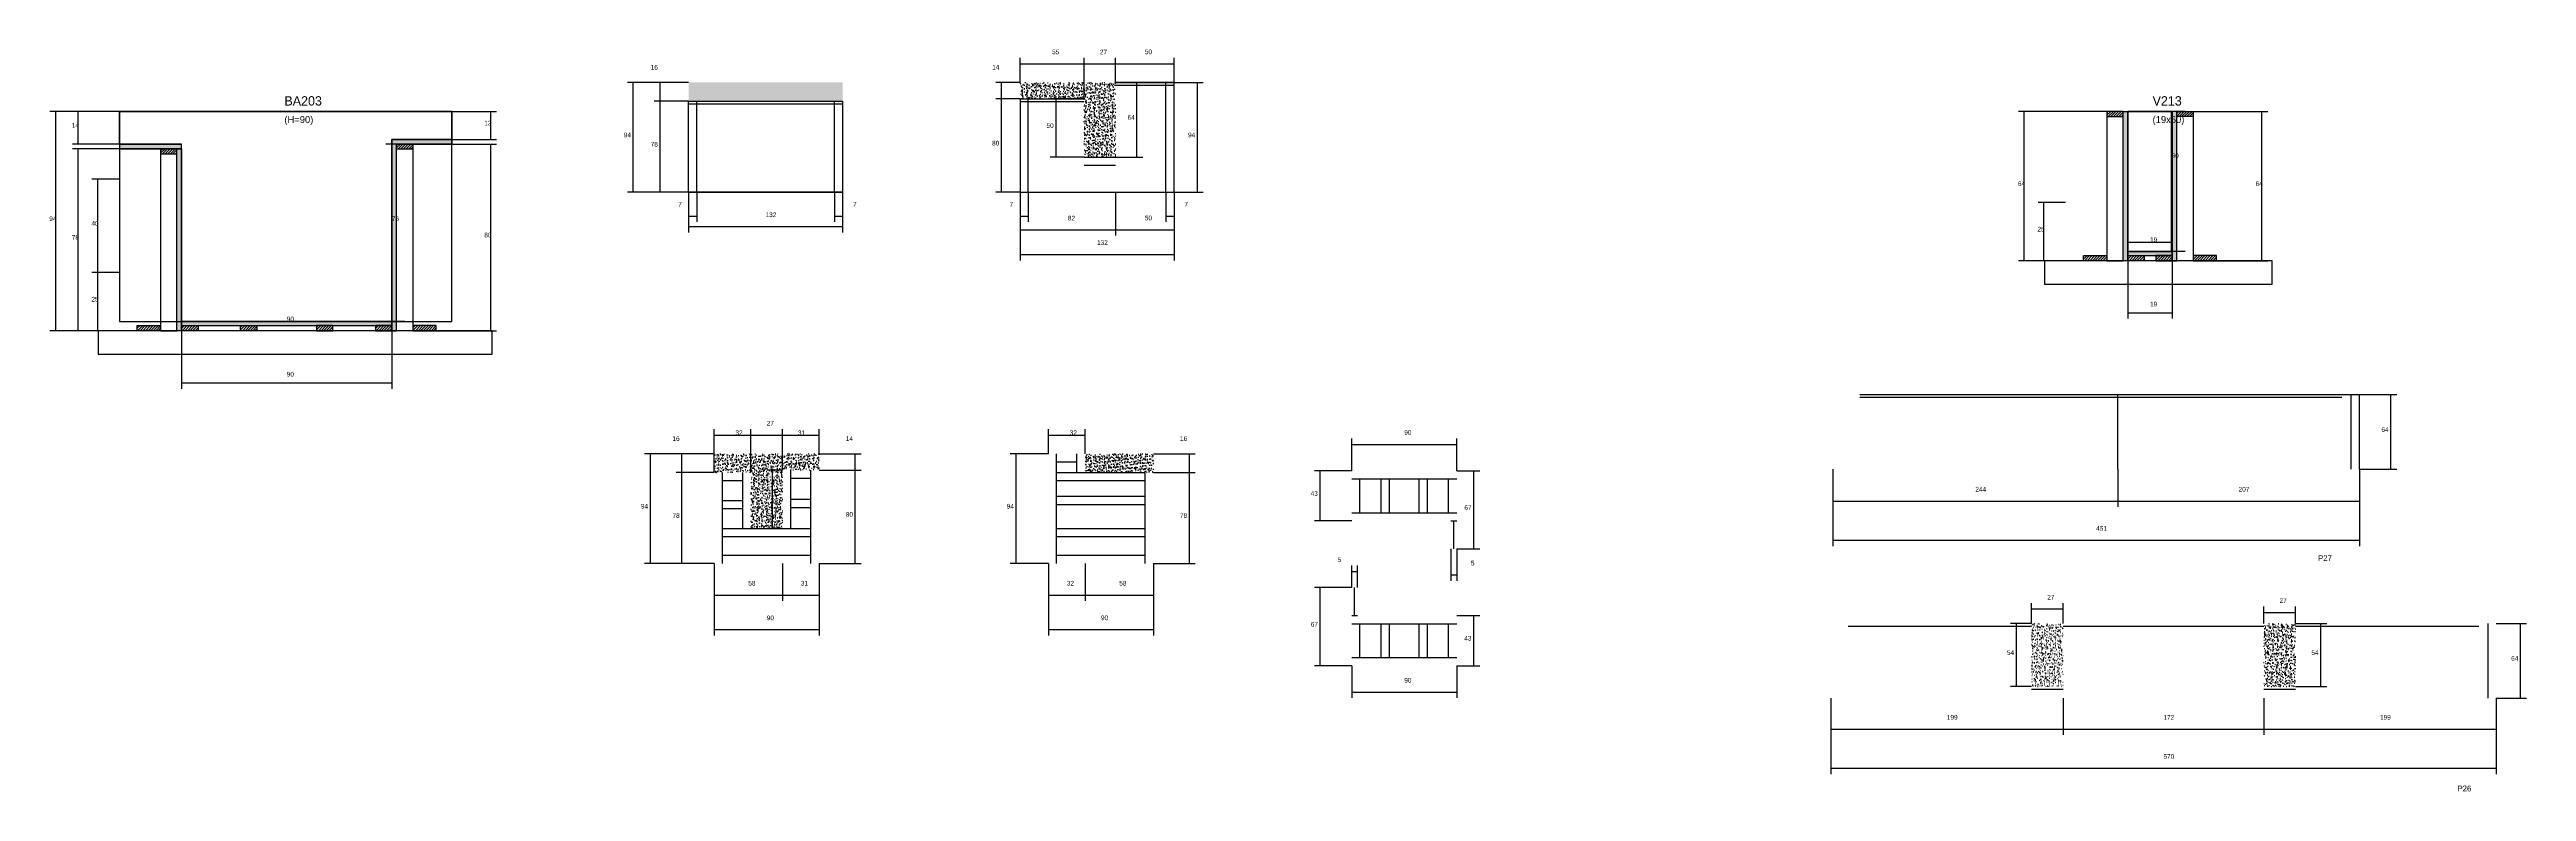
# Model space of a CAD drawing. Header units: metres. Extents: x -65046 to 21926, y -45195 to 1016.
# Drawn here: x 10999 to 13120, y -13783 to -13147 of the extents above; entities that cross this region are included whole.
import ezdxf

# ---------------------------------------------------------------- set-up
doc = ezdxf.new("R2010")
doc.units = ezdxf.units.M
for name, color, linetype in [('CONCRETO', 251, 'Continuous'), ('COTA', 241, 'Continuous'), ('Hachura', 253, 'Continuous'), ('Madeira', 126, 'Continuous'), ('NOMENCLATURA', 7, 'Continuous'), ('Painéis', 200, 'Continuous'), ('SARR_2.2x7', 40, 'Continuous'), ('SARR_EDITAR', 141, 'Continuous'), ('Texto Seção', 7, 'Continuous')]:
    doc.layers.add(name, color=color, linetype=linetype)

msp = doc.modelspace()

# ---------------------------------------------------------------- hatches: boundary and pattern name
at = {"layer": 'COTA'}
h = msp.add_hatch(dxfattribs=at)
h.set_pattern_fill('AR-CONC', scale=0.03)
h.paths.add_polyline_path([(11678.2, -13175.2), (11546.2, -13175.2), (11546.2, -13191.2), (11678.1, -13191.2)])
h = msp.add_hatch(dxfattribs=at)
h.set_pattern_fill('AR-CONC', scale=0.03)
h.paths.add_polyline_path([(11884.9, -13189.2), (11830, -13189.2), (11830, -13189.2), (11830, -13175.2), (11830, -13175.2), (11911.9, -13175.2), (11911.9, -13175.2), (11911.9, -13239.2), (11911.9, -13239.2), (11884.9, -13239.2), (11884.9, -13239.2), (11884.9, -13189.2)])
h = msp.add_hatch(dxfattribs=at)
h.set_pattern_fill('AR-CONC', scale=0.03)
h.paths.add_polyline_path([(11599.6, -13509.5), (11599.6, -13557.5), (11599.6, -13557.5), (11626.6, -13557.5), (11626.6, -13557.5), (11626.6, -13507.5), (11626.6, -13507.5), (11658, -13507.5), (11658, -13507.5), (11658, -13493.5), (11658, -13493.5), (11568.1, -13493.5), (11568.1, -13493.5), (11568.1, -13509.5), (11568.1, -13509.5), (11599.6, -13509.5)])
h = msp.add_hatch(dxfattribs=at)
h.set_pattern_fill('AR-CONC', scale=0.03)
h.paths.add_polyline_path([(11885.8, -13509.5), (11944.3, -13509.5), (11944.3, -13509.5), (11944.3, -13493.5), (11944.3, -13493.5), (11885.8, -13493.5), (11885.8, -13493.5), (11885.8, -13509.5)])
h = msp.add_hatch(dxfattribs=at)
h.set_pattern_fill('AR-CONC', scale=0.03)
h.paths.add_polyline_path([(12723.3, -13639), (12696.3, -13639), (12696.3, -13693), (12723.3, -13693)])
h = msp.add_hatch(dxfattribs=at)
h.set_pattern_fill('AR-CONC', scale=0.03)
h.paths.add_polyline_path([(12922.3, -13641.2), (12922.3, -13639), (12895.3, -13639), (12895.3, -13693), (12922.3, -13693)])
at = {"layer": 'Hachura'}
h = msp.add_hatch(dxfattribs=at)
h.set_pattern_fill('ANSI31', scale=0.5)
h.paths.add_polyline_path([(12774.8, -13204.4), (12774.8, -13200), (12774.8, -13200), (12760.8, -13200), (12760.8, -13200), (12760.8, -13204.4), (12760.8, -13204.4), (12774.8, -13204.4)])
h = msp.add_hatch(color=8, dxfattribs=at)
h.dxf.hatch_style = 1
h.paths.add_polyline_path([(12774.8, -13200), (12778.8, -13200), (12778.8, -13200), (12778.8, -13328), (12778.8, -13328), (12774.8, -13328), (12774.8, -13328), (12774.8, -13200)])
h = msp.add_hatch(color=8, dxfattribs=at)
h.dxf.hatch_style = 1
h.paths.add_polyline_path([(12820.8, -13200), (12816.8, -13200), (12816.8, -13200), (12816.8, -13328), (12816.8, -13328), (12820.8, -13328), (12820.8, -13328), (12820.8, -13200)])
h = msp.add_hatch(dxfattribs=at)
h.set_pattern_fill('ANSI31', scale=0.5)
h.paths.add_polyline_path([(12820.8, -13204.4), (12820.8, -13200), (12820.8, -13200), (12834.8, -13200), (12834.8, -13200), (12834.8, -13204.4), (12834.8, -13204.4), (12820.8, -13204.4)])
h = msp.add_hatch(color=8, dxfattribs=at)
h.dxf.hatch_style = 1
h.paths.add_polyline_path([(11112, -13232), (11112, -13228), (11112, -13228), (11058.9, -13228), (11058.9, -13228), (11058.9, -13232), (11058.9, -13232), (11112, -13232)])
h = msp.add_hatch(dxfattribs=at)
h.set_pattern_fill('ANSI31', scale=0.5)
h.paths.add_polyline_path([(11108, -13236.4), (11108, -13232), (11108, -13232), (11094, -13232), (11094, -13232), (11094, -13236.4), (11094, -13236.4), (11108, -13236.4)])
h = msp.add_hatch(color=8, dxfattribs=at)
h.dxf.hatch_style = 1
h.paths.add_polyline_path([(11108, -13232), (11112, -13232), (11112, -13232), (11112, -13388), (11112, -13388), (11108, -13388), (11108, -13388), (11108, -13232)])
h = msp.add_hatch(color=8, dxfattribs=at)
h.dxf.hatch_style = 1
h.paths.add_polyline_path([(11292, -13228), (11292, -13224), (11292, -13224), (11343.4, -13224), (11343.4, -13224), (11343.4, -13228), (11343.4, -13228), (11292, -13228)])
h = msp.add_hatch(color=8, dxfattribs=at)
h.dxf.hatch_style = 1
h.paths.add_polyline_path([(11296, -13228), (11292, -13228), (11292, -13228), (11292, -13388), (11292, -13388), (11296, -13388), (11296, -13388), (11296, -13228)])
h = msp.add_hatch(dxfattribs=at)
h.set_pattern_fill('ANSI31', scale=0.5)
h.paths.add_polyline_path([(11296, -13232.4), (11296, -13228), (11296, -13228), (11310, -13228), (11310, -13228), (11310, -13232.4), (11310, -13232.4), (11296, -13232.4)])
h = msp.add_hatch(color=8, dxfattribs=at)
h.dxf.hatch_style = 1
h.paths.add_polyline_path([(12816.8, -13323.6), (12816.8, -13320), (12816.8, -13320), (12778.8, -13320), (12778.8, -13320), (12778.8, -13323.6), (12778.8, -13323.6), (12816.8, -13323.6)])
h = msp.add_hatch(dxfattribs=at)
h.set_pattern_fill('ANSI31', scale=0.5)
h.paths.add_polyline_path([(12740.8, -13328), (12740.8, -13323.6), (12740.8, -13323.6), (12760.8, -13323.6), (12760.8, -13323.6), (12760.8, -13328), (12760.8, -13328), (12740.8, -13328)])
h = msp.add_hatch(dxfattribs=at)
h.set_pattern_fill('ANSI31', scale=0.5)
h.paths.add_polyline_path([(12778.8, -13328), (12778.8, -13323.6), (12778.8, -13323.6), (12792.8, -13323.6), (12792.8, -13323.6), (12792.8, -13328), (12792.8, -13328), (12778.8, -13328)])
h = msp.add_hatch(dxfattribs=at)
h.set_pattern_fill('ANSI31', scale=0.5)
h.paths.add_polyline_path([(12816.8, -13328), (12816.8, -13323.6), (12816.8, -13323.6), (12802.8, -13323.6), (12802.8, -13323.6), (12802.8, -13328), (12802.8, -13328), (12816.8, -13328)])
h = msp.add_hatch(dxfattribs=at)
h.set_pattern_fill('ANSI31', scale=0.5)
h.paths.add_polyline_path([(12854.8, -13328), (12854.8, -13323.6), (12854.8, -13323.6), (12834.8, -13323.6), (12834.8, -13323.6), (12834.8, -13328), (12834.8, -13328), (12854.8, -13328)])
h = msp.add_hatch(dxfattribs=at)
h.set_pattern_fill('ANSI31', scale=0.5)
h.paths.add_polyline_path([(11074, -13388), (11074, -13383.6), (11074, -13383.6), (11094, -13383.6), (11094, -13383.6), (11094, -13388), (11094, -13388), (11074, -13388)])
h = msp.add_hatch(color=8, dxfattribs=at)
h.dxf.hatch_style = 1
h.paths.add_polyline_path([(11292, -13383.6), (11292, -13380), (11292, -13380), (11112, -13380), (11112, -13380), (11112, -13383.6), (11112, -13383.6), (11292, -13383.6)])
h = msp.add_hatch(dxfattribs=at)
h.set_pattern_fill('ANSI31', scale=0.5)
h.paths.add_polyline_path([(11112, -13388), (11112, -13383.6), (11112, -13383.6), (11126, -13383.6), (11126, -13383.6), (11126, -13388), (11126, -13388), (11112, -13388)])
h = msp.add_hatch(dxfattribs=at)
h.set_pattern_fill('ANSI31', scale=0.5)
h.paths.add_polyline_path([(11162.5, -13388), (11162.5, -13383.6), (11162.5, -13383.6), (11176.5, -13383.6), (11176.5, -13383.6), (11176.5, -13388), (11176.5, -13388), (11162.5, -13388)])
h = msp.add_hatch(dxfattribs=at)
h.set_pattern_fill('ANSI31', scale=0.5)
h.paths.add_polyline_path([(11241.5, -13388), (11241.5, -13383.6), (11241.5, -13383.6), (11227.5, -13383.6), (11227.5, -13383.6), (11227.5, -13388), (11227.5, -13388), (11241.5, -13388)])
h = msp.add_hatch(dxfattribs=at)
h.set_pattern_fill('ANSI31', scale=0.5)
h.paths.add_polyline_path([(11292, -13388), (11292, -13383.6), (11292, -13383.6), (11278, -13383.6), (11278, -13383.6), (11278, -13388), (11278, -13388), (11292, -13388)])
h = msp.add_hatch(dxfattribs=at)
h.set_pattern_fill('ANSI31', scale=0.5)
h.paths.add_polyline_path([(11330, -13388), (11330, -13383.6), (11330, -13383.6), (11310, -13383.6), (11310, -13383.6), (11310, -13388), (11310, -13388), (11330, -13388)])

# ---------------------------------------------------------------- linework, layer by layer
at = {"layer": 'CONCRETO'}
for points in [[(11058.9, -13228), (11058.9, -13200), (11343.5, -13200), (11343.5, -13224), (11292, -13224), (11292, -13380), (11112, -13380), (11112, -13228)], [(11058.9, -13380), (11343.5, -13380), (11343.5, -13200), (11058.9, -13200)], [(12778.8, -13200), (12778.8, -13200), (12816.8, -13200), (12816.8, -13228), (12816.8, -13228), (12816.8, -13320), (12778.8, -13320), (12778.8, -13200)], [(12778.8, -13320), (12816.8, -13320), (12816.8, -13200), (12778.8, -13200)]]:
    msp.add_lwpolyline(points, close=True, dxfattribs=at)
at = {"layer": 'COTA'}
for p, q in [((11830, -13175.2), (11830, -13154.2)), ((11830, -13159.2), (11884.9, -13159.2)), ((11884.9, -13189.2), (11884.9, -13154.2)), ((11884.9, -13189.2), (11884.9, -13154.2)), ((11884.9, -13159.2), (11911.9, -13159.2)), ((11911.9, -13175.2), (11911.9, -13154.2)), ((11911.9, -13175.2), (11911.9, -13154.2)), ((11911.9, -13159.2), (11961.9, -13159.2)), ((11961.9, -13175.2), (11961.9, -13154.2)), ((11546.2, -13175.2), (11493.8, -13175.2)), ((11498.8, -13269.2), (11498.8, -13175.2)), ((11546.2, -13175.2), (11516.8, -13175.2)), ((11546.2, -13191.2), (11516.8, -13191.2)), ((11546.2, -13191.2), (11516.8, -13191.2)), ((11521.8, -13191.2), (11521.8, -13175.2)), ((11521.8, -13269.2), (11521.8, -13191.2)), ((11830, -13175.2), (11809.2, -13175.2)), ((11830, -13189.2), (11809.2, -13189.2)), ((11830, -13189.2), (11809.2, -13189.2)), ((11814.2, -13189.2), (11814.2, -13175.2)), ((11814.2, -13269.2), (11814.2, -13189.2)), ((11884.9, -13189.2), (11855.9, -13189.2)), ((11860.9, -13239.2), (11860.9, -13189.2)), ((11911.9, -13175.2), (11935.2, -13175.2)), ((11930.2, -13239.2), (11930.2, -13175.2)), ((11961.9, -13175.2), (11987, -13175.2)), ((11982, -13269.2), (11982, -13175.2)), ((11108, -13200), (10999.1, -13200)), ((11004.1, -13388), (11004.1, -13200)), ((11058.9, -13200), (11018.4, -13200)), ((11023.4, -13228), (11023.4, -13200)), ((11341.2, -13200), (11381.7, -13200)), ((11376.7, -13224), (11376.7, -13200)), ((12760.8, -13200), (12685.1, -13200)), ((12690.1, -13328), (12690.1, -13200)), ((12827.8, -13200), (12811.3, -13200)), ((12816.3, -13320), (12816.3, -13200)), ((12834.8, -13200), (12898.7, -13200)), ((12893.7, -13328), (12893.7, -13200)), ((11058.9, -13228), (11018.4, -13228)), ((11094, -13232), (11018.4, -13232)), ((11023.4, -13388), (11023.4, -13232)), ((11303, -13228), (11287, -13228)), ((11292, -13380), (11292, -13228)), ((11310, -13228), (11381.7, -13228)), ((11343.5, -13224), (11381.7, -13224)), ((11376.7, -13388), (11376.7, -13228)), ((11058.7, -13258.1), (11035.2, -13258.1)), ((11040.2, -13338.1), (11040.2, -13258.1)), ((11884.9, -13239.2), (11855.9, -13239.2)), ((11911.9, -13239.2), (11935.2, -13239.2)), ((11546.2, -13269.2), (11493.8, -13269.2)), ((11546.2, -13269.2), (11516.8, -13269.2)), ((11546.2, -13269.2), (11546.2, -13303.8)), ((11546.2, -13269.2), (11546.2, -13294.7)), ((11553.2, -13269.2), (11553.2, -13294.7)), ((11671.1, -13269.2), (11671.1, -13294.7)), ((11678.1, -13269.2), (11678.1, -13303.8)), ((11678.1, -13269.2), (11678.1, -13294.7)), ((11830, -13269.2), (11809.2, -13269.2)), ((11830, -13269.2), (11830, -13327.7)), ((11830, -13269.2), (11830, -13294.7)), ((11830, -13269.2), (11830, -13306.5)), ((11837, -13269.2), (11837, -13294.7)), ((11911.9, -13269.2), (11911.9, -13306.5)), ((11911.9, -13269.2), (11911.9, -13306.5)), ((11954.9, -13269.2), (11954.9, -13294.7)), ((11961.9, -13269.2), (11961.9, -13327.7)), ((11961.9, -13269.2), (11961.9, -13294.7)), ((11961.9, -13269.2), (11987, -13269.2)), ((11961.9, -13269.2), (11961.9, -13306.5)), ((12725.5, -13278), (12701.9, -13278)), ((12706.9, -13328), (12706.9, -13278)), ((11546.2, -13289.7), (11553.2, -13289.7)), ((11546.2, -13298.8), (11678.1, -13298.8)), ((11671.1, -13289.7), (11678.1, -13289.7)), ((11830, -13289.7), (11837, -13289.7)), ((11954.9, -13289.7), (11961.9, -13289.7)), ((11830, -13301.5), (11911.9, -13301.5)), ((11911.9, -13301.5), (11961.9, -13301.5)), ((12778.8, -13328), (12778.8, -13307)), ((12778.8, -13312), (12816.8, -13312)), ((12827.8, -13320), (12811.3, -13320)), ((12816.8, -13328), (12816.8, -13307)), ((11058.7, -13338.1), (11035.2, -13338.1)), ((11058.7, -13338.1), (11035.2, -13338.1)), ((11040.2, -13388), (11040.2, -13338.1)), ((11830, -13322.7), (11961.9, -13322.7)), ((12745.2, -13328), (12685.1, -13328)), ((12725.5, -13328), (12701.9, -13328)), ((12778.8, -13328), (12778.8, -13377.7)), ((12816.8, -13328), (12816.8, -13377.7)), ((12850.4, -13328), (12898.7, -13328)), ((11112, -13388), (11112, -13375)), ((11112, -13380), (11292, -13380)), ((11303, -13380), (11287, -13380)), ((11292, -13388), (11292, -13375)), ((12778.8, -13372.7), (12816.8, -13372.7)), ((11078.4, -13388), (10999.1, -13388)), ((11078.4, -13388), (11018.4, -13388)), ((11058.7, -13388), (11035.2, -13388)), ((11112, -13388), (11112, -13437.8)), ((11292, -13388), (11292, -13437.8)), ((11325.6, -13388), (11381.7, -13388)), ((11112, -13432.8), (11292, -13432.8)), ((12977.2, -13442.8), (13009.1, -13442.8)), ((13004.1, -13506.8), (13004.1, -13442.8)), ((11568.1, -13509.5), (11568.1, -13472.5)), ((11568.1, -13477.5), (11599.6, -13477.5)), ((11599.6, -13509.5), (11599.6, -13472.5)), ((11599.6, -13509.5), (11599.6, -13472.5)), ((11599.6, -13477.5), (11626.6, -13477.5)), ((11626.6, -13507.5), (11626.6, -13472.5)), ((11626.6, -13507.5), (11626.6, -13472.5)), ((11626.6, -13477.5), (11658, -13477.5)), ((11658, -13493.5), (11658, -13472.5)), ((11854.3, -13493.5), (11854.3, -13472.5)), ((11854.3, -13477.5), (11885.8, -13477.5)), ((11885.8, -13493.5), (11885.8, -13472.5)), ((12114.1, -13508.1), (12114.1, -13480.5)), ((12114.1, -13485.5), (12204.1, -13485.5)), ((12204.1, -13508.1), (12204.1, -13480.5)), ((11568.1, -13493.5), (11508.4, -13493.5)), ((11513.4, -13587.5), (11513.4, -13493.5)), ((11568.1, -13493.5), (11535.5, -13493.5)), ((11568.1, -13509.5), (11535.5, -13509.5)), ((11568.1, -13509.5), (11535.5, -13509.5)), ((11540.5, -13509.5), (11540.5, -13493.5)), ((11540.5, -13587.5), (11540.5, -13509.5)), ((11626.6, -13507.5), (11613.1, -13507.5)), ((11618.1, -13557.5), (11618.1, -13507.5)), ((11658, -13493.5), (11693.9, -13493.5)), ((11658, -13507.5), (11693.9, -13507.5)), ((11658, -13507.5), (11693.9, -13507.5)), ((11688.9, -13507.5), (11688.9, -13493.5)), ((11688.9, -13587.5), (11688.9, -13507.5)), ((11854.3, -13493.5), (11821.7, -13493.5)), ((11826.7, -13587.5), (11826.7, -13493.5)), ((11944.3, -13493.5), (11980.1, -13493.5)), ((11944.3, -13509.5), (11980.1, -13509.5)), ((11944.3, -13509.5), (11980.1, -13509.5)), ((11975.1, -13509.5), (11975.1, -13493.5)), ((11975.1, -13587.5), (11975.1, -13509.5)), ((12114.1, -13508.1), (12082.1, -13508.1)), ((12087.1, -13551.1), (12087.1, -13508.1)), ((12204.1, -13508.1), (12223.7, -13508.1)), ((12218.7, -13575.1), (12218.7, -13508.1)), ((12526.2, -13506.8), (12526.2, -13539.1)), ((12526.2, -13506.8), (12526.2, -13572.6)), ((12770.2, -13506.8), (12770.2, -13539.1)), ((12770.2, -13506.8), (12770.2, -13539.1)), ((12977.2, -13506.8), (12977.2, -13539.1)), ((12977.2, -13506.8), (12977.2, -13572.6)), ((12977.2, -13506.8), (13009.1, -13506.8)), ((12526.2, -13534.1), (12770.2, -13534.1)), ((12770.2, -13534.1), (12977.2, -13534.1)), ((12114.1, -13551.1), (12082.1, -13551.1)), ((11626.6, -13557.5), (11613.1, -13557.5)), ((12199.1, -13575.1), (12199.1, -13602.4)), ((12204.1, -13575.1), (12223.7, -13575.1)), ((12204.1, -13575.1), (12204.1, -13602.4)), ((12526.2, -13567.6), (12977.2, -13567.6)), ((11568.1, -13587.5), (11508.4, -13587.5)), ((11568.1, -13587.5), (11535.5, -13587.5)), ((11568.1, -13587.5), (11568.1, -13649.3)), ((11568.1, -13587.5), (11568.1, -13619.7)), ((11626.6, -13587.5), (11626.6, -13619.7)), ((11626.6, -13587.5), (11626.6, -13619.7)), ((11658, -13587.5), (11658, -13649.3)), ((11658, -13587.5), (11693.9, -13587.5)), ((11658, -13587.5), (11658, -13619.7)), ((11854.3, -13587.5), (11821.7, -13587.5)), ((11854.3, -13587.5), (11854.3, -13649.3)), ((11854.3, -13587.5), (11854.3, -13619.7)), ((11885.8, -13587.5), (11885.8, -13619.7)), ((11885.8, -13587.5), (11885.8, -13619.7)), ((11944.3, -13587.5), (11944.3, -13649.3)), ((11944.3, -13587.5), (11980.1, -13587.5)), ((11944.3, -13587.5), (11944.3, -13619.7)), ((12114.1, -13608.2), (12114.1, -13589.4)), ((12114.1, -13594.4), (12119.1, -13594.4)), ((12119.1, -13608.2), (12119.1, -13589.4)), ((12199.1, -13597.4), (12204.1, -13597.4)), ((11568.1, -13614.7), (11626.6, -13614.7)), ((11626.6, -13614.7), (11658, -13614.7)), ((11854.3, -13614.7), (11885.8, -13614.7)), ((11885.8, -13614.7), (11944.3, -13614.7)), ((12114.1, -13608.2), (12082.1, -13608.2)), ((12087.1, -13675.2), (12087.1, -13608.2)), ((12204.1, -13632.2), (12223.7, -13632.2)), ((12218.7, -13675.2), (12218.7, -13632.2)), ((11568.1, -13644.3), (11658, -13644.3)), ((11854.3, -13644.3), (11944.3, -13644.3)), ((12114.1, -13675.2), (12082.1, -13675.2)), ((12114.1, -13675.2), (12114.1, -13702.9)), ((12204.1, -13675.2), (12223.7, -13675.2)), ((12204.1, -13675.2), (12204.1, -13702.9)), ((12114.1, -13697.9), (12204.1, -13697.9)), ((12524.3, -13703), (12524.3, -13734.6)), ((12524.3, -13703), (12524.3, -13768.1)), ((12723.3, -13703), (12723.3, -13734.6)), ((12895.3, -13703), (12895.3, -13734.6)), ((13094.3, -13703), (13094.3, -13734.6)), ((13094.3, -13703), (13094.3, -13768.1)), ((12524.3, -13729.6), (12723.3, -13729.6)), ((12895.3, -13729.6), (13094.3, -13729.6)), ((12524.3, -13763.1), (13094.3, -13763.1))]:
    msp.add_line(p, q, dxfattribs=at)
at = {"layer": 'Madeira'}
for points in [[(12774.8, -13204.4), (12774.8, -13200), (12760.8, -13200), (12760.8, -13204.4)], [(12774.8, -13200), (12760.8, -13200), (12760.8, -13328), (12774.8, -13328)], [(12820.8, -13204.4), (12820.8, -13200), (12834.8, -13200), (12834.8, -13204.4)], [(12820.8, -13200), (12834.8, -13200), (12834.8, -13328), (12820.8, -13328)], [(11108, -13236.4), (11108, -13232), (11094, -13232), (11094, -13236.4)], [(11108, -13232), (11094, -13232), (11094, -13388), (11108, -13388)], [(11296, -13232.4), (11296, -13228), (11310, -13228), (11310, -13232.4)], [(11296, -13228), (11310, -13228), (11310, -13388), (11296, -13388)], [(12707.3, -13348), (12902.5, -13348), (12902.5, -13328), (12707.3, -13328)], [(12740.8, -13328), (12740.8, -13323.6), (12760.8, -13323.6), (12760.8, -13328)], [(12778.8, -13328), (12778.8, -13323.6), (12792.8, -13323.6), (12792.8, -13328)], [(12816.8, -13328), (12816.8, -13323.6), (12802.8, -13323.6), (12802.8, -13328)], [(12854.8, -13328), (12854.8, -13323.6), (12834.8, -13323.6), (12834.8, -13328)], [(11074, -13388), (11074, -13383.6), (11094, -13383.6), (11094, -13388)], [(11112, -13388), (11112, -13383.6), (11126, -13383.6), (11126, -13388)], [(11162.5, -13388), (11162.5, -13383.6), (11176.5, -13383.6), (11176.5, -13388)], [(11241.5, -13388), (11241.5, -13383.6), (11227.5, -13383.6), (11227.5, -13388)], [(11292, -13388), (11292, -13383.6), (11278, -13383.6), (11278, -13388)], [(11330, -13388), (11330, -13383.6), (11310, -13383.6), (11310, -13388)], [(11040.6, -13408), (11377.8, -13408), (11377.8, -13388), (11040.6, -13388)]]:
    msp.add_lwpolyline(points, close=True, dxfattribs=at)
at = {"layer": 'Painéis'}
for p, q in [((11546.2, -13191.2), (11678.1, -13191.2)), ((11830, -13189.2), (11884.9, -13189.2)), ((11911.9, -13175.2), (11961.9, -13175.2)), ((12778.8, -13328), (12778.8, -13200)), ((12816.8, -13328), (12816.8, -13200)), ((11058.9, -13228), (11112, -13228)), ((11112, -13232), (11112, -13228)), ((11112, -13388), (11112, -13232)), ((11292, -13224), (11343.4, -13224)), ((11292, -13228), (11292, -13224)), ((11292, -13388), (11292, -13228)), ((11884.9, -13239.2), (11911.9, -13239.2)), ((11546.2, -13269.2), (11678.1, -13269.2)), ((11830, -13269.2), (11961.9, -13269.2)), ((12778.8, -13320), (12816.8, -13320)), ((12778.8, -13323.6), (12778.8, -13320)), ((12816.8, -13323.6), (12816.8, -13320)), ((11112, -13380), (11292, -13380)), ((11112, -13383.6), (11112, -13380)), ((11292, -13383.6), (11292, -13380)), ((12549.2, -13442.8), (12977.2, -13442.8)), ((12770.2, -13506.8), (12770.2, -13442.8)), ((12977.2, -13506.8), (12977.2, -13442.8)), ((12696.3, -13639), (12678.4, -13639)), ((12683.4, -13693), (12683.4, -13639)), ((12696.3, -13639), (12696.3, -13621.6)), ((12696.3, -13626.6), (12723.3, -13626.6)), ((12723.3, -13639), (12723.3, -13621.6)), ((12895.3, -13639), (12895.3, -13624.5)), ((12895.3, -13629.5), (12922.3, -13629.5)), ((12922.3, -13639), (12922.3, -13624.5)), ((12922.3, -13639), (12949.1, -13639)), ((12944.1, -13693), (12944.1, -13639)), ((13094.3, -13639), (13120.2, -13639)), ((13115.2, -13703), (13115.2, -13639)), ((12696.3, -13693), (12678.4, -13693)), ((12723.3, -13703), (12723.3, -13734.6)), ((12895.3, -13703), (12895.3, -13734.6)), ((12922.3, -13693), (12949.1, -13693)), ((13094.3, -13703), (13120.2, -13703)), ((12723.3, -13729.6), (12895.3, -13729.6))]:
    msp.add_line(p, q, dxfattribs=at)
for points in [[(11546.2, -13191.2), (11678.1, -13191.2), (11678.1, -13269.2), (11546.2, -13269.2)], [(12774.8, -13200), (12778.8, -13200), (12778.8, -13328), (12774.8, -13328)], [(12820.8, -13200), (12816.8, -13200), (12816.8, -13328), (12820.8, -13328)], [(11112, -13232), (11112, -13228), (11058.9, -13228), (11058.9, -13232)], [(11108, -13232), (11112, -13232), (11112, -13388), (11108, -13388)], [(11112, -13232), (11112, -13232), (11108, -13232), (11108, -13232)], [(11292, -13228), (11292, -13224), (11343.4, -13224), (11343.4, -13228)], [(11296, -13228), (11292, -13228), (11292, -13388), (11296, -13388)], [(12816.8, -13323.6), (12816.8, -13320), (12778.8, -13320), (12778.8, -13323.6)], [(11292, -13383.6), (11292, -13380), (11112, -13380), (11112, -13383.6)]]:
    msp.add_lwpolyline(points, close=True, dxfattribs=at)
msp.add_lwpolyline([(11830, -13189.2), (11830, -13269.2), (11961.9, -13269.2), (11961.9, -13175.2), (11911.9, -13175.2)], dxfattribs=at)
at = {"layer": 'SARR_2.2x7'}
for p, q in [((11546.2, -13193.4), (11678.1, -13193.4)), ((11553.2, -13269.2), (11553.2, -13191.2)), ((11671.1, -13269.2), (11671.1, -13191.2)), ((11829.9, -13191.4), (11884.9, -13191.4)), ((11837, -13269.2), (11837, -13189.2)), ((11911.9, -13177.4), (11961.9, -13177.4)), ((11954.9, -13269.2), (11954.9, -13175.2)), ((11884.9, -13246.2), (11911.9, -13246.2)), ((12549.2, -13445), (12770.2, -13445)), ((12770.2, -13445), (12962.2, -13445)), ((12970.2, -13506.8), (12970.2, -13442.8)), ((11575.1, -13587.5), (11575.1, -13509.5)), ((11592.6, -13557.5), (11592.6, -13509.5)), ((11633.6, -13557.5), (11633.6, -13507.5)), ((11651, -13587.5), (11651, -13507.5)), ((11861.3, -13587.5), (11861.3, -13493.5)), ((11861.3, -13500.5), (11878.8, -13500.5)), ((11861.3, -13509.5), (11885.8, -13509.5)), ((11878.8, -13509.5), (11878.8, -13493.5)), ((11885.8, -13509.5), (11937.3, -13509.5)), ((11937.3, -13587.5), (11937.3, -13509.5)), ((11575.1, -13516.5), (11592.6, -13516.5)), ((11575.1, -13533.5), (11592.6, -13533.5)), ((11633.6, -13514.5), (11651, -13514.5)), ((11633.6, -13532.5), (11651, -13532.5)), ((11861.3, -13516.5), (11885.8, -13516.5)), ((11861.3, -13530), (11885.8, -13530)), ((11885.8, -13516.5), (11937.3, -13516.5)), ((11885.8, -13530), (11937.3, -13530)), ((12114.1, -13515.1), (12204.1, -13515.1)), ((12121.1, -13544.1), (12121.1, -13515.1)), ((12139.4, -13544.1), (12139.4, -13515.1)), ((12146.4, -13544.1), (12146.4, -13515.1)), ((12171.9, -13544.1), (12171.9, -13515.1)), ((12178.9, -13544.1), (12178.9, -13515.1)), ((12197.1, -13544.1), (12197.1, -13515.1)), ((11575.1, -13540.5), (11592.6, -13540.5)), ((11633.6, -13539.5), (11651, -13539.5)), ((11861.3, -13537), (11885.8, -13537)), ((11885.8, -13537), (11937.3, -13537)), ((12114.1, -13544.1), (12204.1, -13544.1)), ((11575.1, -13557.5), (11626.6, -13557.5)), ((11575.1, -13564.5), (11626.6, -13564.5)), ((11626.6, -13557.5), (11651, -13557.5)), ((11626.6, -13564.5), (11651, -13564.5)), ((11861.3, -13557.5), (11885.8, -13557.5)), ((11861.3, -13564.5), (11885.8, -13564.5)), ((11885.8, -13557.5), (11937.3, -13557.5)), ((11885.8, -13564.5), (11937.3, -13564.5)), ((11575.1, -13580.5), (11626.6, -13580.5)), ((11626.6, -13580.5), (11651, -13580.5)), ((11861.3, -13580.5), (11885.8, -13580.5)), ((11885.8, -13580.5), (11937.3, -13580.5)), ((12114.1, -13639.2), (12204.1, -13639.2)), ((12121.1, -13668.2), (12121.1, -13639.2)), ((12139.4, -13668.2), (12139.4, -13639.2)), ((12146.4, -13668.2), (12146.4, -13639.2)), ((12171.9, -13668.2), (12171.9, -13639.2)), ((12178.9, -13668.2), (12178.9, -13639.2)), ((12197.1, -13668.2), (12197.1, -13639.2)), ((13087.3, -13703), (13087.3, -13639)), ((12539.3, -13641.2), (12696.3, -13641.2)), ((12723.3, -13641.2), (12895.3, -13641.2)), ((12922.3, -13641.2), (13079.3, -13641.2)), ((12114.1, -13668.2), (12204.1, -13668.2)), ((12696.3, -13695.2), (12723.3, -13695.2)), ((12895.3, -13695.2), (12922.3, -13695.2))]:
    msp.add_line(p, q, dxfattribs=at)
at = {"layer": 'SARR_EDITAR'}
for p, q in [((12199.1, -13551.1), (12204.1, -13551.1)), ((12201.6, -13575.1), (12201.6, -13551.1)), ((12116.6, -13632.2), (12116.6, -13608.2)), ((12114.1, -13632.2), (12119.1, -13632.2))]:
    msp.add_line(p, q, dxfattribs=at)

# ---------------------------------------------------------------- texts
at = {"layer": 'COTA'}
for s, p in [('55', (11857.5, -13151)), ('27', (11898.4, -13151.1)), ('50', (11936.9, -13151)), ('16', (11513.7, -13164.2)), ('14', (11806.2, -13164.1)), ('14', (11017.9, -13214)), ('12', (11371.2, -13212)), ('50', (11852.7, -13214.2)), ('64', (11922.1, -13207.2)), ('94', (11490.7, -13222.2)), ('78', (11513.7, -13230.2)), ('80', (11806.1, -13229.2)), ('94', (11973.9, -13222.2)), ('60', (12816.3, -13240)), ('7', (11537.3, -13281.6)), ('7', (11687, -13281.6)), ('7', (11821.1, -13281.6)), ('7', (11970.8, -13281.6)), ('64', (12684.6, -13264)), ('64', (12888.2, -13264)), ('94', (10998.6, -13294)), ('40', (11034.7, -13298.1)), ('76', (11292, -13294)), ('132', (11612.1, -13290.6)), ('82', (11871, -13293.5)), ('50', (11936.9, -13293.4)), ('25', (12701.4, -13303)), ('78', (11017.9, -13310)), ('80', (11371.2, -13308)), ('132', (11896, -13314.5)), ('19', (12797.8, -13312)), ('25', (11034.7, -13363)), ('19', (12797.8, -13367.2)), ('90', (11202, -13380)), ('90', (11202, -13427.3)), ('27', (11613.1, -13469.4)), ('16', (11532.4, -13482.5)), ('32', (11586.3, -13477.5)), ('31', (11639.8, -13477.5)), ('14', (11680.8, -13482.5)), ('32', (11872.6, -13477.5)), ('16', (11967, -13482.5)), ('90', (12159.1, -13477.3)), ('64', (12996, -13474.8)), ('50', (11610, -13532.5)), ('43', (12078.9, -13529.6)), ('244', (12648.2, -13526)), ('207', (12873.7, -13526)), ('94', (11505.3, -13540.5)), ('78', (11532.4, -13548.5)), ('80', (11680.8, -13547.5)), ('94', (11818.6, -13540.5)), ('78', (11967, -13548.5)), ('67', (12210.6, -13541.6)), ('451', (12751.7, -13559.5)), ('5', (12102.1, -13586.3)), ('5', (12216.2, -13589.2)), ('58', (11597.3, -13606.5)), ('31', (11642.3, -13606.5)), ('32', (11870.1, -13606.5)), ('58', (11915, -13606.5)), ('90', (11613.1, -13636.2)), ('90', (11899.3, -13636.2)), ('67', (12079, -13641.7)), ('43', (12210.5, -13653.7)), ('90', (12159.1, -13689.7)), ('199', (12623.8, -13721.5)), ('199', (12994.8, -13721.5)), ('570', (12809.3, -13755))]:
    msp.add_text(s, height=4, dxfattribs=at).set_placement(p)
at = {"layer": 'NOMENCLATURA'}
for s, p in [('P27', (12941.7, -13585.5)), ('P26', (13061.1, -13783))]:
    msp.add_text(s, height=5, dxfattribs=at).set_placement(p)
at = {"layer": 'Painéis'}
for s, p in [('27', (12709.8, -13618.5)), ('27', (12908.8, -13621.4)), ('54', (12675.3, -13666)), ('54', (12936, -13666)), ('64', (13107.1, -13671)), ('172', (12809.3, -13721.5))]:
    msp.add_text(s, height=4, dxfattribs=at).set_placement(p)
at = {"layer": 'Texto Seção'}
for s, height, p in [('BA203', 8, (11200, -13195)), ('V213', 8, (12800, -13195)), ('(H=90)', 6, (11200, -13210)), ('(19x60)', 6, (12800, -13210))]:
    msp.add_text(s, height=height, dxfattribs=at).set_placement(p)

doc.saveas('drawing.dxf')
